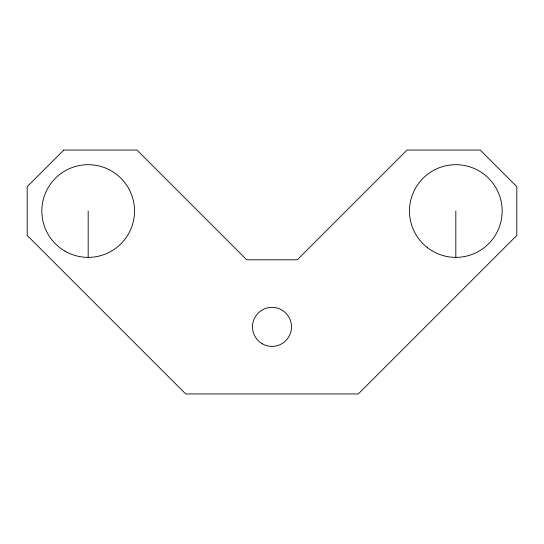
<?xml version="1.0" encoding="UTF-8"?>
<svg xmlns="http://www.w3.org/2000/svg" width="544" height="544" viewBox="0 0 544 544"><rect width="100%" height="100%" fill="white"/><g stroke="black" fill="none" stroke-linecap="round" stroke-linejoin="round"><path stroke-width="0.82" d="M88.176 257.366L88.176 211.024M455.824 211.024L455.824 257.366M63.784 150.049L27.2 186.633L27.2 235.409L185.735 393.951L358.265 393.951L516.8 235.409L516.8 186.633L480.216 150.049L407.048 150.049L297.296 259.801L246.704 259.801L136.952 150.049L63.784 150.049M65.001 251.158A46.342 46.342 0 0 0 134.518 211.024A46.342 46.342 0 0 0 65.001 170.891A46.342 46.342 0 0 0 65.001 251.158M427.618 247.792A46.342 46.342 0 0 0 501.772 217.076A46.342 46.342 0 0 0 438.09 168.212A46.342 46.342 0 0 0 427.618 247.792M262.242 343.774A19.509 19.509 0 0 0 291.509 326.876A19.509 19.509 0 0 0 262.242 309.978A19.509 19.509 0 0 0 262.242 343.774"/></g></svg>
